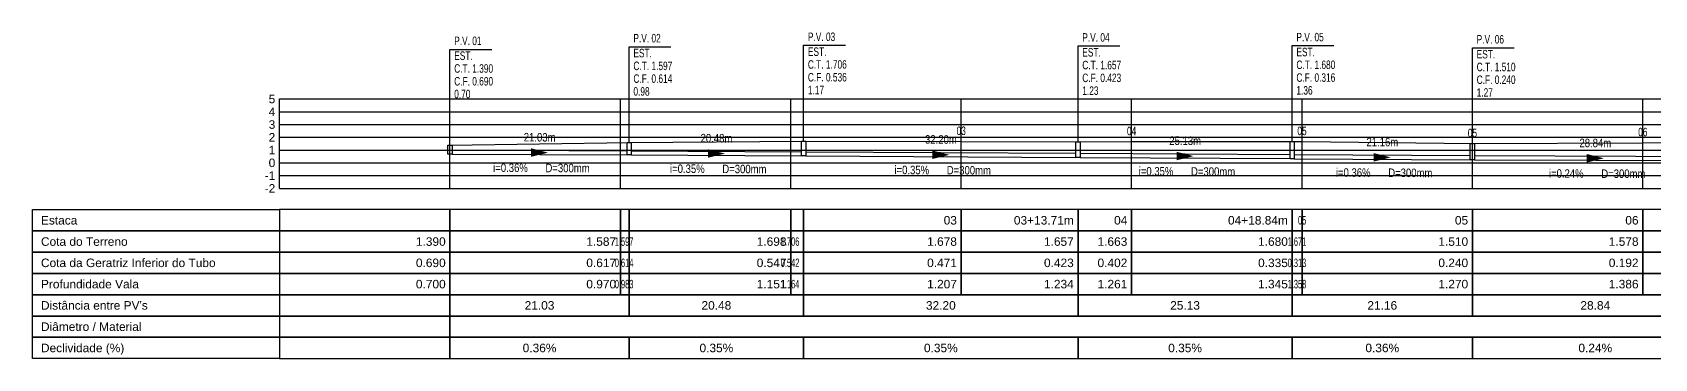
# Model space of a CAD drawing. Extents: x -160 to 364724, y -100 to 7353297.
# Drawn here: x 359938.6 to 360128.9, y 7349063.7 to 7349102 of the extents above; entities that cross this region are included whole.
import ezdxf
from ezdxf.enums import TextEntityAlignment as Align

# ---------------------------------------------------------------- set-up
doc = ezdxf.new("R2010")
doc.units = 0
doc.header["$LTSCALE"] = 5
for name, color, linetype in [('PS_IND_COMPRIMENTO', 7, 'Continuous'), ('PS_IND_DIAMETRO', 7, 'Continuous'), ('PS_IND_FLUXO', 3, 'Continuous'), ('PS_IND_INCLINACAO', 7, 'Continuous'), ('PS_PERFIL_CAIXAS', 7, 'Continuous'), ('PS_PERFIL_COTA_LIN', 7, 'Continuous'), ('PS_PERFIL_COTA_TXT', 5, 'Continuous'), ('PS_PERFIL_GRADE', 8, 'Continuous'), ('PS_PERFIL_TERRENO', 3, 'Continuous'), ('PS_PERFIL_TUBO', 7, 'Continuous'), ('PS_PONTOS_IDENTIFICACAO_LIN', 7, 'Continuous'), ('PS_PONTOS_IDENTIFICACAO_TXT', 7, 'Continuous')]:
    doc.layers.add(name, color=color, linetype=linetype)
doc.styles.get("Standard").update_dxf_attribs({"font": 'arial.ttf'})

msp = doc.modelspace()

# ---------------------------------------------------------------- linework, layer by layer
at = {"layer": 'PS_IND_FLUXO'}
for points in [[(359997.073, 7349087.908, 1, 0, 0), (359999.073, 7349087.896, 0, 0, 0)], [(360017.828, 7349087.796, 1, 0, 0), (360019.828, 7349087.786, 0, 0, 0)], [(360044.169, 7349087.649, 1, 0, 0), (360046.169, 7349087.638, 0, 0, 0)], [(360072.836, 7349087.498, 1, 0, 0), (360074.836, 7349087.487, 0, 0, 0)], [(360095.979, 7349087.346, 1, 0, 0), (360097.979, 7349087.335, 0, 0, 0)], [(360120.98, 7349087.236, 1, 0, 0), (360122.98, 7349087.229, 0, 0, 0)]]:
    msp.add_lwpolyline(points, format="xyseb", dxfattribs=at)
at = {"layer": 'PS_PERFIL_CAIXAS', "linetype": 'Continuous'}
for points in [[(360028.817, 7349089.258), (360029.317, 7349089.258), (360029.317, 7349087.503), (360028.817, 7349087.503)], [(360061.021, 7349089.184), (360061.521, 7349089.184), (360061.521, 7349087.334), (360061.021, 7349087.334)], [(360086.151, 7349089.219), (360086.651, 7349089.219), (360086.651, 7349087.173), (360086.151, 7349087.173)], [(359987.308, 7349088.784), (359987.808, 7349088.784), (359987.808, 7349087.734), (359987.308, 7349087.734)], [(360008.339, 7349089.094), (360008.839, 7349089.094), (360008.839, 7349087.62), (360008.339, 7349087.62)], [(360107.308, 7349088.964), (360107.808, 7349088.964), (360107.808, 7349087.059), (360107.308, 7349087.059)]]:
    msp.add_lwpolyline(points, close=True, dxfattribs=at)
at = {"layer": 'PS_PERFIL_COTA_LIN', "linetype": 'Continuous'}
for points in [[(359967.558, 7349081.199), (359967.558, 7349078.699), (359938.558, 7349078.699), (359938.558, 7349081.199)], [(359967.558, 7349081.199), (359967.558, 7349078.699), (359987.558, 7349078.699), (359987.558, 7349081.199)], [(359987.558, 7349081.199), (359987.558, 7349078.699), (360007.558, 7349078.699), (360007.558, 7349081.199)], [(360007.558, 7349081.199), (360007.558, 7349078.699), (360008.589, 7349078.699), (360008.589, 7349081.199)], [(360008.589, 7349081.199), (360008.589, 7349078.699), (360027.558, 7349078.699), (360027.558, 7349081.199)], [(360027.558, 7349081.199), (360027.558, 7349078.699), (360029.067, 7349078.699), (360029.067, 7349081.199)], [(360029.067, 7349081.199), (360029.067, 7349078.699), (360047.558, 7349078.699), (360047.558, 7349081.199)], [(360047.558, 7349081.199), (360047.558, 7349078.699), (360061.271, 7349078.699), (360061.271, 7349081.199)], [(360061.271, 7349081.199), (360061.271, 7349078.699), (360067.558, 7349078.699), (360067.558, 7349081.199)], [(360067.558, 7349081.199), (360067.558, 7349078.699), (360086.401, 7349078.699), (360086.401, 7349081.199)], [(360086.401, 7349081.199), (360086.401, 7349078.699), (360087.558, 7349078.699), (360087.558, 7349081.199)], [(360087.558, 7349081.199), (360087.558, 7349078.699), (360107.558, 7349078.699), (360107.558, 7349081.199)], [(360107.558, 7349081.199), (360107.558, 7349078.699), (360127.558, 7349078.699), (360127.558, 7349081.199)], [(360127.558, 7349081.199), (360127.558, 7349078.699), (360136.402, 7349078.699), (360136.402, 7349081.199)], [(359967.558, 7349078.699), (359967.558, 7349076.199), (359938.558, 7349076.199), (359938.558, 7349078.699)], [(359967.558, 7349078.699), (359967.558, 7349076.199), (359987.558, 7349076.199), (359987.558, 7349078.699)], [(359987.558, 7349078.699), (359987.558, 7349076.199), (360007.558, 7349076.199), (360007.558, 7349078.699)], [(360007.558, 7349078.699), (360007.558, 7349076.199), (360008.589, 7349076.199), (360008.589, 7349078.699)], [(360008.589, 7349078.699), (360008.589, 7349076.199), (360027.558, 7349076.199), (360027.558, 7349078.699)], [(360027.558, 7349078.699), (360027.558, 7349076.199), (360029.067, 7349076.199), (360029.067, 7349078.699)], [(360029.067, 7349078.699), (360029.067, 7349076.199), (360047.558, 7349076.199), (360047.558, 7349078.699)], [(360047.558, 7349078.699), (360047.558, 7349076.199), (360061.271, 7349076.199), (360061.271, 7349078.699)], [(360061.271, 7349078.699), (360061.271, 7349076.199), (360067.558, 7349076.199), (360067.558, 7349078.699)], [(360067.558, 7349078.699), (360067.558, 7349076.199), (360086.401, 7349076.199), (360086.401, 7349078.699)], [(360086.401, 7349078.699), (360086.401, 7349076.199), (360087.558, 7349076.199), (360087.558, 7349078.699)], [(360087.558, 7349078.699), (360087.558, 7349076.199), (360107.558, 7349076.199), (360107.558, 7349078.699)], [(360107.558, 7349078.699), (360107.558, 7349076.199), (360127.558, 7349076.199), (360127.558, 7349078.699)], [(360127.558, 7349078.699), (360127.558, 7349076.199), (360136.402, 7349076.199), (360136.402, 7349078.699)], [(359967.558, 7349076.199), (359967.558, 7349073.699), (359938.558, 7349073.699), (359938.558, 7349076.199)], [(359967.558, 7349076.199), (359967.558, 7349073.699), (359987.558, 7349073.699), (359987.558, 7349076.199)], [(359987.558, 7349076.199), (359987.558, 7349073.699), (360007.558, 7349073.699), (360007.558, 7349076.199)], [(360007.558, 7349076.199), (360007.558, 7349073.699), (360008.589, 7349073.699), (360008.589, 7349076.199)], [(360008.589, 7349076.199), (360008.589, 7349073.699), (360027.558, 7349073.699), (360027.558, 7349076.199)], [(360027.558, 7349076.199), (360027.558, 7349073.699), (360029.067, 7349073.699), (360029.067, 7349076.199)], [(360029.067, 7349076.199), (360029.067, 7349073.699), (360047.558, 7349073.699), (360047.558, 7349076.199)], [(360047.558, 7349076.199), (360047.558, 7349073.699), (360061.271, 7349073.699), (360061.271, 7349076.199)], [(360061.271, 7349076.199), (360061.271, 7349073.699), (360067.558, 7349073.699), (360067.558, 7349076.199)], [(360067.558, 7349076.199), (360067.558, 7349073.699), (360086.401, 7349073.699), (360086.401, 7349076.199)], [(360086.401, 7349076.199), (360086.401, 7349073.699), (360087.558, 7349073.699), (360087.558, 7349076.199)], [(360087.558, 7349076.199), (360087.558, 7349073.699), (360107.558, 7349073.699), (360107.558, 7349076.199)], [(360107.558, 7349076.199), (360107.558, 7349073.699), (360127.558, 7349073.699), (360127.558, 7349076.199)], [(360127.558, 7349076.199), (360127.558, 7349073.699), (360136.402, 7349073.699), (360136.402, 7349076.199)], [(359967.558, 7349073.699), (359967.558, 7349071.199), (359938.558, 7349071.199), (359938.558, 7349073.699)], [(359967.558, 7349073.699), (359967.558, 7349071.199), (359987.558, 7349071.199), (359987.558, 7349073.699)], [(359987.558, 7349073.699), (359987.558, 7349071.199), (360007.558, 7349071.199), (360007.558, 7349073.699)], [(360007.558, 7349073.699), (360007.558, 7349071.199), (360008.589, 7349071.199), (360008.589, 7349073.699)], [(360008.589, 7349073.699), (360008.589, 7349071.199), (360027.558, 7349071.199), (360027.558, 7349073.699)], [(360027.558, 7349073.699), (360027.558, 7349071.199), (360029.067, 7349071.199), (360029.067, 7349073.699)], [(360029.067, 7349073.699), (360029.067, 7349071.199), (360047.558, 7349071.199), (360047.558, 7349073.699)], [(360047.558, 7349073.699), (360047.558, 7349071.199), (360061.271, 7349071.199), (360061.271, 7349073.699)], [(360061.271, 7349073.699), (360061.271, 7349071.199), (360067.558, 7349071.199), (360067.558, 7349073.699)], [(360067.558, 7349073.699), (360067.558, 7349071.199), (360086.401, 7349071.199), (360086.401, 7349073.699)], [(360086.401, 7349073.699), (360086.401, 7349071.199), (360087.558, 7349071.199), (360087.558, 7349073.699)], [(360087.558, 7349073.699), (360087.558, 7349071.199), (360107.558, 7349071.199), (360107.558, 7349073.699)], [(360107.558, 7349073.699), (360107.558, 7349071.199), (360127.558, 7349071.199), (360127.558, 7349073.699)], [(360127.558, 7349073.699), (360127.558, 7349071.199), (360136.402, 7349071.199), (360136.402, 7349073.699)], [(359967.558, 7349071.199), (359967.558, 7349068.699), (359938.558, 7349068.699), (359938.558, 7349071.199)], [(359967.558, 7349071.199), (359967.558, 7349068.699), (359987.558, 7349068.699), (359987.558, 7349071.199)], [(359987.558, 7349071.199), (359987.558, 7349068.699), (360008.589, 7349068.699), (360008.589, 7349071.199)], [(360008.589, 7349071.199), (360008.589, 7349068.699), (360029.067, 7349068.699), (360029.067, 7349071.199)], [(360029.067, 7349071.199), (360029.067, 7349068.699), (360061.271, 7349068.699), (360061.271, 7349071.199)], [(360061.271, 7349071.199), (360061.271, 7349068.699), (360086.401, 7349068.699), (360086.401, 7349071.199)], [(360086.401, 7349071.199), (360086.401, 7349068.699), (360107.558, 7349068.699), (360107.558, 7349071.199)], [(360107.558, 7349071.199), (360107.558, 7349068.699), (360136.402, 7349068.699), (360136.402, 7349071.199)], [(359967.558, 7349068.699), (359967.558, 7349066.199), (359938.558, 7349066.199), (359938.558, 7349068.699)], [(359967.558, 7349068.699), (359967.558, 7349066.199), (359987.558, 7349066.199), (359987.558, 7349068.699)], [(359987.558, 7349068.699), (359987.558, 7349066.199), (360702.568, 7349066.199), (360702.568, 7349068.699)], [(359967.558, 7349066.199), (359967.558, 7349063.699), (359938.558, 7349063.699), (359938.558, 7349066.199)], [(359967.558, 7349066.199), (359967.558, 7349063.699), (359987.558, 7349063.699), (359987.558, 7349066.199)], [(359987.558, 7349066.199), (359987.558, 7349063.699), (360008.589, 7349063.699), (360008.589, 7349066.199)], [(360008.589, 7349066.199), (360008.589, 7349063.699), (360029.067, 7349063.699), (360029.067, 7349066.199)], [(360029.067, 7349066.199), (360029.067, 7349063.699), (360061.271, 7349063.699), (360061.271, 7349066.199)], [(360061.271, 7349066.199), (360061.271, 7349063.699), (360086.401, 7349063.699), (360086.401, 7349066.199)], [(360086.401, 7349066.199), (360086.401, 7349063.699), (360107.558, 7349063.699), (360107.558, 7349066.199)], [(360107.558, 7349066.199), (360107.558, 7349063.699), (360136.402, 7349063.699), (360136.402, 7349066.199)]]:
    msp.add_lwpolyline(points, close=True, dxfattribs=at)
for points in [[(359987.558, 7349071.199), (360007.558, 7349071.199)], [(360007.558, 7349071.199), (360008.589, 7349071.199)], [(360027.558, 7349071.199), (360029.067, 7349071.199)], [(360047.558, 7349071.199), (360061.271, 7349071.199)], [(360067.558, 7349071.199), (360086.401, 7349071.199)], [(360107.558, 7349071.199), (360127.558, 7349071.199)], [(359967.558, 7349068.699), (359987.558, 7349068.699)], [(359987.558, 7349068.699), (360007.558, 7349068.699)], [(359987.558, 7349068.699), (360007.558, 7349068.699)], [(360007.558, 7349068.699), (360008.589, 7349068.699)], [(360007.558, 7349068.699), (360008.589, 7349068.699)], [(360008.589, 7349068.699), (360027.558, 7349068.699)], [(360027.558, 7349068.699), (360029.067, 7349068.699)], [(360027.558, 7349068.699), (360029.067, 7349068.699)], [(360029.067, 7349068.699), (360047.558, 7349068.699)], [(360047.558, 7349068.699), (360061.271, 7349068.699)], [(360047.558, 7349068.699), (360061.271, 7349068.699)], [(360061.271, 7349068.699), (360067.558, 7349068.699)], [(360067.558, 7349068.699), (360086.401, 7349068.699)], [(360067.558, 7349068.699), (360086.401, 7349068.699)], [(360086.401, 7349068.699), (360087.558, 7349068.699)], [(360087.558, 7349068.699), (360107.558, 7349068.699)], [(360107.558, 7349068.699), (360127.558, 7349068.699)], [(360107.558, 7349068.699), (360127.558, 7349068.699)], [(360127.558, 7349068.699), (360136.402, 7349068.699)], [(359967.558, 7349066.199), (359987.558, 7349066.199)], [(359987.558, 7349066.199), (360007.558, 7349066.199)], [(359987.558, 7349066.199), (360007.558, 7349066.199)], [(360007.558, 7349066.199), (360008.589, 7349066.199)], [(360007.558, 7349066.199), (360008.589, 7349066.199)], [(360008.589, 7349066.199), (360027.558, 7349066.199)], [(360027.558, 7349066.199), (360029.067, 7349066.199)], [(360027.558, 7349066.199), (360029.067, 7349066.199)], [(360029.067, 7349066.199), (360047.558, 7349066.199)], [(360047.558, 7349066.199), (360061.271, 7349066.199)], [(360047.558, 7349066.199), (360061.271, 7349066.199)], [(360061.271, 7349066.199), (360067.558, 7349066.199)], [(360067.558, 7349066.199), (360086.401, 7349066.199)], [(360067.558, 7349066.199), (360086.401, 7349066.199)], [(360086.401, 7349066.199), (360087.558, 7349066.199)], [(360087.558, 7349066.199), (360107.558, 7349066.199)], [(360107.558, 7349066.199), (360127.558, 7349066.199)], [(360107.558, 7349066.199), (360127.558, 7349066.199)], [(360127.558, 7349066.199), (360136.402, 7349066.199)], [(359987.558, 7349063.699), (360007.558, 7349063.699)], [(360007.558, 7349063.699), (360008.589, 7349063.699)], [(360027.558, 7349063.699), (360029.067, 7349063.699)], [(360047.558, 7349063.699), (360061.271, 7349063.699)], [(360067.558, 7349063.699), (360086.401, 7349063.699)], [(360107.558, 7349063.699), (360127.558, 7349063.699)]]:
    msp.add_lwpolyline(points, dxfattribs=at)
at = {"layer": 'PS_PERFIL_GRADE', "linetype": 'Continuous'}
for p, q in [((359967.558, 7349083.699), (359967.558, 7349094.199)), ((359967.558, 7349094.199), (360707.558, 7349094.199)), ((359987.558, 7349083.699), (359987.558, 7349094.199)), ((360007.558, 7349083.699), (360007.558, 7349094.199)), ((360027.558, 7349083.699), (360027.558, 7349094.199)), ((360047.558, 7349083.699), (360047.558, 7349094.199)), ((360067.558, 7349083.699), (360067.558, 7349094.199)), ((360087.558, 7349083.699), (360087.558, 7349094.199)), ((360107.558, 7349083.699), (360107.558, 7349094.199)), ((360127.558, 7349083.699), (360127.558, 7349094.199)), ((359967.558, 7349092.699), (360707.558, 7349092.699)), ((359967.558, 7349091.199), (360707.558, 7349091.199)), ((359967.558, 7349089.699), (360707.558, 7349089.699)), ((359967.558, 7349088.199), (360707.558, 7349088.199)), ((359967.558, 7349086.699), (360707.558, 7349086.699)), ((359967.558, 7349085.199), (360707.558, 7349085.199)), ((359967.558, 7349083.699), (360707.558, 7349083.699))]:
    msp.add_line(p, q, dxfattribs=at)
at = {"layer": 'PS_PERFIL_TERRENO', "linetype": 'Continuous'}
msp.add_lwpolyline([(359987.558, 7349088.784), (360008.589, 7349089.094), (360029.067, 7349089.258), (360047.558, 7349089.216), (360047.558, 7349089.216), (360061.271, 7349089.184), (360061.271, 7349089.184), (360061.271, 7349089.184), (360061.271, 7349089.184), (360061.271, 7349089.184), (360067.558, 7349089.193), (360067.558, 7349089.193), (360086.401, 7349089.219), (360086.401, 7349089.219), (360086.401, 7349089.219), (360086.401, 7349089.219), (360086.401, 7349089.219), (360087.558, 7349089.205), (360087.558, 7349089.205), (360107.558, 7349088.964), (360107.558, 7349088.964), (360107.558, 7349088.964), (360107.558, 7349088.964), (360107.558, 7349088.964), (360127.558, 7349089.066), (360127.558, 7349089.066), (360136.402, 7349089.111)], dxfattribs=at)
at = {"layer": 'PS_PERFIL_TUBO', "linetype": 'Continuous'}
for points in [[(359987.808, 7349087.734), (360008.339, 7349087.62), (360008.339, 7349088.07), (359987.808, 7349088.184)], [(360008.839, 7349087.62), (360028.817, 7349087.512), (360028.817, 7349087.962), (360008.839, 7349088.07)], [(360029.317, 7349087.503), (360061.021, 7349087.334), (360061.021, 7349087.784), (360029.317, 7349087.953)], [(360061.521, 7349087.334), (360086.151, 7349087.201), (360086.151, 7349087.651), (360061.521, 7349087.784)], [(360086.651, 7349087.173), (360107.308, 7349087.059), (360107.308, 7349087.509), (360086.651, 7349087.623)], [(360107.808, 7349087.059), (360136.152, 7349086.955), (360136.152, 7349087.405), (360107.808, 7349087.509)]]:
    msp.add_lwpolyline(points, close=True, dxfattribs=at)
at = {"layer": 'PS_PONTOS_IDENTIFICACAO_LIN', "linetype": 'Continuous'}
for points in [[(359987.558, 7349088.784), (359987.558, 7349100.034), (359992.458, 7349100.034)], [(360008.589, 7349089.094), (360008.589, 7349100.344), (360013.489, 7349100.344)], [(360029.067, 7349089.258), (360029.067, 7349100.508), (360033.967, 7349100.508)], [(360061.271, 7349089.184), (360061.271, 7349100.434), (360066.171, 7349100.434)], [(360086.401, 7349089.219), (360086.401, 7349100.469), (360091.301, 7349100.469)], [(360107.558, 7349088.964), (360107.558, 7349100.214), (360112.458, 7349100.214)]]:
    msp.add_lwpolyline(points, dxfattribs=at)

# ---------------------------------------------------------------- texts
at = {"layer": 'PS_IND_COMPRIMENTO', "width": 0.8}
for s, rotation, p in [('21.03m', 359.68186, (359998.083, 7349089.702)), ('20.48m', 359.69027, (360018.838, 7349089.591)), ('32.20m', 359.69449, (360045.179, 7349089.443)), ('25.13m', 359.69188, (360073.846, 7349089.293)), ('21.16m', 359.6838, (360096.989, 7349089.141)), ('28.84m', 359.79078, (360121.986, 7349089.032))]:
    msp.add_text(s, height=1, rotation=rotation, dxfattribs=at).set_placement(p, align=Align.MIDDLE_CENTER)
at = {"layer": 'PS_IND_DIAMETRO', "width": 0.8}
for rotation, p in [(359.68186, (360001.363, 7349086.084)), (359.69027, (360022.118, 7349085.973)), (359.69449, (360048.46, 7349085.826)), (359.69188, (360077.126, 7349085.675)), (359.6838, (360100.269, 7349085.523)), (359.79078, (360125.273, 7349085.42))]:
    msp.add_text('D=300mm', height=1, rotation=rotation, dxfattribs=at).set_placement(p, align=Align.MIDDLE_CENTER)
at = {"layer": 'PS_IND_INCLINACAO', "width": 0.8}
for s, rotation, p in [('i=0.36%', 359.68186, (359994.663, 7349086.121)), ('i=0.35%', 359.69027, (360015.418, 7349086.009)), ('i=0.35%', 359.69449, (360041.76, 7349085.862)), ('i=0.35%', 359.69188, (360070.426, 7349085.711)), ('i=0.36%', 359.6838, (360093.569, 7349085.56)), ('i=0.24%', 359.79078, (360118.573, 7349085.445))]:
    msp.add_text(s, height=1, rotation=rotation, dxfattribs=at).set_placement(p, align=Align.MIDDLE_CENTER)
at = {"layer": 'PS_PERFIL_COTA_TXT'}
for s, p in [('Estaca', (359939.558, 7349079.949)), ('Cota do Terreno', (359939.558, 7349077.449)), ('Cota da Geratriz Inferior do Tubo', (359939.558, 7349074.949)), ('Profundidade Vala', (359939.558, 7349072.449)), ("Distância entre PV's", (359939.558, 7349069.949)), ('Diâmetro / Material', (359939.558, 7349067.449)), ('Declividade (%)', (359939.558, 7349064.949))]:
    msp.add_text(s, height=1, dxfattribs=at).set_placement(p, align=Align.MIDDLE_LEFT)
for s, p in [('03', (360047.058, 7349079.949)), ('03+13.71m', (360060.771, 7349079.949)), ('04', (360067.058, 7349079.949)), ('04+18.84m', (360085.901, 7349079.949)), ('05', (360107.058, 7349079.949)), ('06', (360127.058, 7349079.949)), ('1.390', (359987.058, 7349077.449)), ('1.587', (360007.058, 7349077.449)), ('1.698', (360027.058, 7349077.449)), ('1.678', (360047.058, 7349077.449)), ('1.657', (360060.771, 7349077.449)), ('1.663', (360067.058, 7349077.449)), ('1.680', (360085.901, 7349077.449)), ('1.510', (360107.058, 7349077.449)), ('1.578', (360127.058, 7349077.449)), ('0.690', (359987.058, 7349074.949)), ('0.617', (360007.058, 7349074.949)), ('0.547', (360027.058, 7349074.949)), ('0.471', (360047.058, 7349074.949)), ('0.423', (360060.771, 7349074.949)), ('0.402', (360067.058, 7349074.949)), ('0.335', (360085.901, 7349074.949)), ('0.240', (360107.058, 7349074.949)), ('0.192', (360127.058, 7349074.949)), ('0.700', (359987.058, 7349072.449)), ('0.970', (360007.058, 7349072.449)), ('1.151', (360027.058, 7349072.449)), ('1.207', (360047.058, 7349072.449)), ('1.234', (360060.771, 7349072.449)), ('1.261', (360067.058, 7349072.449)), ('1.345', (360085.901, 7349072.449)), ('1.270', (360107.058, 7349072.449)), ('1.386', (360127.058, 7349072.449))]:
    msp.add_text(s, height=1, dxfattribs=at).set_placement(p, align=Align.MIDDLE_RIGHT)
at = {"layer": 'PS_PERFIL_COTA_TXT', "width": 0.5}
for s, p in [('05', (360088.058, 7349079.949)), ('1.597', (360009.089, 7349077.449)), ('1.706', (360028.567, 7349077.449)), ('1.671', (360088.058, 7349077.449)), ('0.614', (360009.089, 7349074.949)), ('0.542', (360028.567, 7349074.949)), ('0.313', (360088.058, 7349074.949)), ('0.983', (360009.089, 7349072.449)), ('1.164', (360028.567, 7349072.449)), ('1.358', (360088.058, 7349072.449))]:
    msp.add_text(s, height=1, dxfattribs=at).set_placement(p, align=Align.MIDDLE_RIGHT)
at = {"layer": 'PS_PERFIL_COTA_TXT'}
for s, p in [('21.03', (359998.073, 7349069.949)), ('20.48', (360018.828, 7349069.949)), ('32.20', (360045.169, 7349069.949)), ('25.13', (360073.836, 7349069.949)), ('21.16', (360096.979, 7349069.949)), ('28.84', (360121.98, 7349069.949)), ('0.36%', (359998.073, 7349064.949)), ('0.35%', (360018.828, 7349064.949)), ('0.35%', (360045.169, 7349064.949)), ('0.35%', (360073.836, 7349064.949)), ('0.36%', (360096.979, 7349064.949)), ('0.24%', (360121.98, 7349064.949))]:
    msp.add_text(s, height=1, dxfattribs=at).set_placement(p, align=Align.MIDDLE_CENTER)
at = {"layer": 'PS_PERFIL_GRADE'}
for s, p in [('4', (359967.058, 7349092.699)), ('5', (359967.058, 7349094.199)), ('3', (359967.058, 7349091.199)), ('2', (359967.058, 7349089.699)), ('1', (359967.058, 7349088.199)), ('-1', (359967.058, 7349085.199)), ('0', (359967.058, 7349086.699)), ('-2', (359967.058, 7349083.699))]:
    msp.add_text(s, height=1, dxfattribs=at).set_placement(p, align=Align.MIDDLE_RIGHT)
at = {"layer": 'PS_PONTOS_IDENTIFICACAO_TXT', "width": 0.7}
for s, p in [('P.V. 01', (359988.058, 7349100.534)), ('P.V. 02', (360009.089, 7349100.844)), ('P.V. 03', (360029.567, 7349101.008)), ('P.V. 04', (360061.771, 7349100.934)), ('P.V. 05', (360086.901, 7349100.969)), ('P.V. 06', (360108.058, 7349100.714)), ('EST. ', (359988.058, 7349098.784)), ('EST. ', (360009.089, 7349099.094)), ('C.T. 1.706', (360029.567, 7349097.758)), ('EST. ', (360029.567, 7349099.258)), ('C.T. 1.657', (360061.771, 7349097.684)), ('EST. ', (360061.771, 7349099.184)), ('C.T. 1.680', (360086.901, 7349097.719)), ('EST. ', (360086.901, 7349099.219)), ('EST. ', (360108.058, 7349098.964)), ('C.T. 1.390', (359988.058, 7349097.284)), ('C.F. 0.690', (359988.058, 7349095.784)), ('C.T. 1.597', (360009.089, 7349097.594)), ('C.F. 0.614', (360009.089, 7349096.094)), ('C.F. 0.536', (360029.567, 7349096.258)), ('C.F. 0.423', (360061.771, 7349096.184)), ('C.F. 0.316', (360086.901, 7349096.219)), ('C.T. 1.510', (360108.058, 7349097.464)), ('C.F. 0.240', (360108.058, 7349095.964)), ('0.70', (359988.058, 7349094.284)), ('0.98', (360009.089, 7349094.594)), ('1.17', (360029.567, 7349094.758)), ('1.23', (360061.771, 7349094.684)), ('1.36', (360086.901, 7349094.719)), ('1.27', (360108.058, 7349094.464))]:
    msp.add_text(s, height=1, dxfattribs=at).set_placement(p)
for s, p in [('03', (360047.558, 7349089.966)), ('04', (360067.558, 7349089.943)), ('05', (360087.558, 7349089.955)), ('05', (360107.558, 7349089.714)), ('05', (360107.558, 7349089.714)), ('06', (360127.558, 7349089.816))]:
    msp.add_text(s, height=1, dxfattribs=at).set_placement(p, align=Align.CENTER)

doc.saveas('drawing.dxf')
